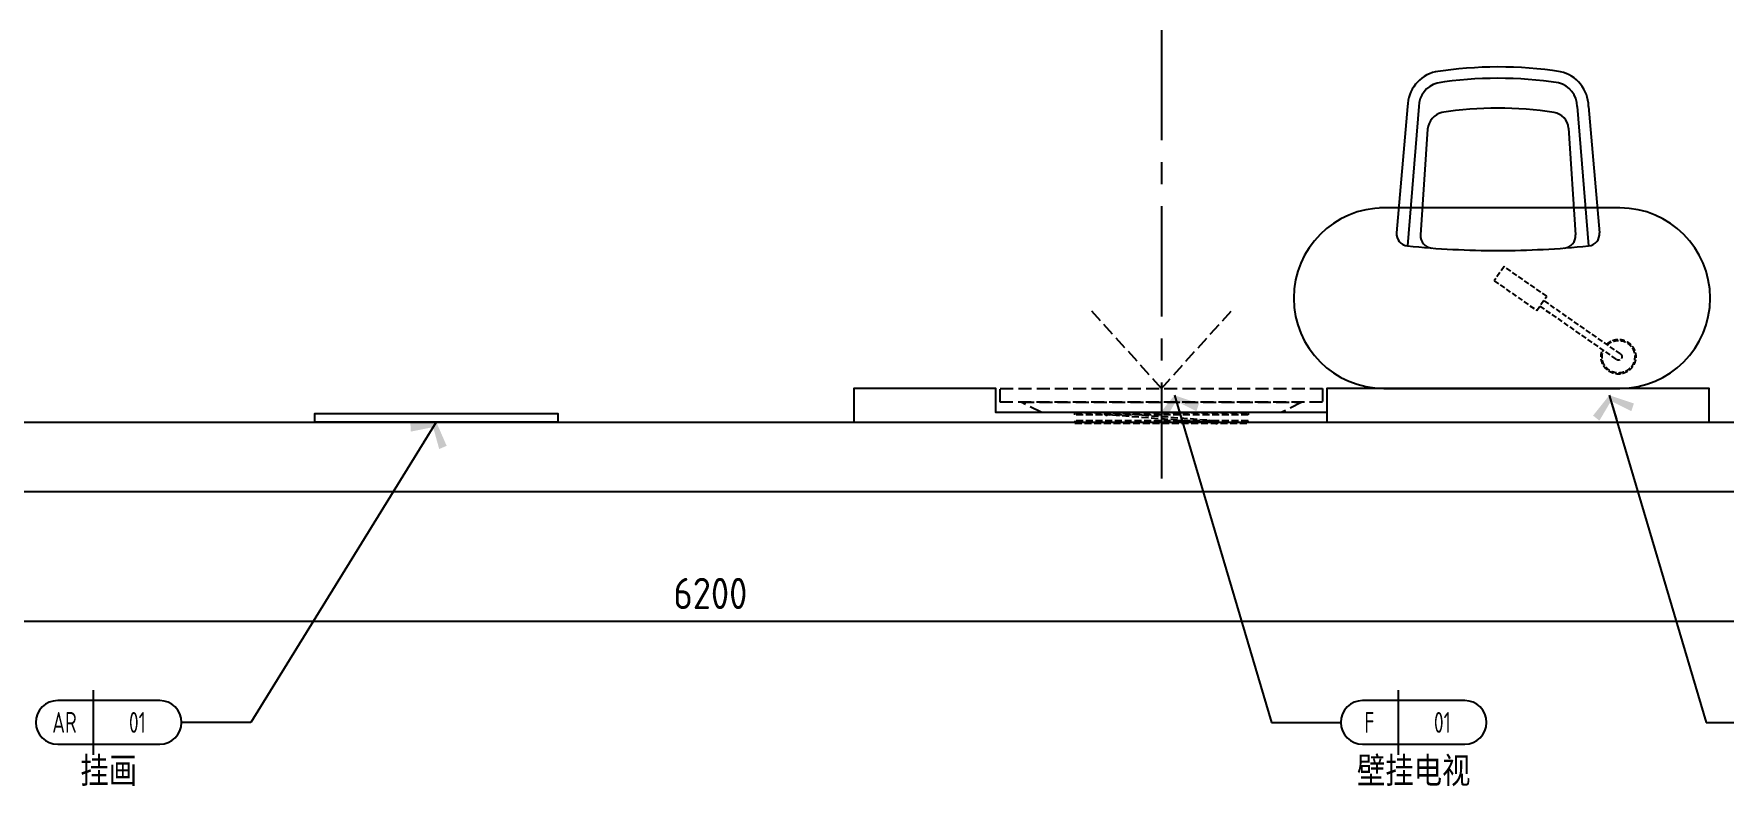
# Model space of a CAD drawing. Extents: x 220391 to 385981, y 332279 to 483868.
# Drawn here: x 248160 to 253031, y 461245 to 463413 of the extents above; entities that cross this region are included whole.
import ezdxf
from ezdxf.enums import TextEntityAlignment as Align

# ---------------------------------------------------------------- set-up
doc = ezdxf.new("R2010")
doc.units = 0
doc.header["$MEASUREMENT"] = 0
doc.linetypes.add('CENTER', pattern=[50.8, 31.75, -6.35, 6.35, -6.35])
doc.linetypes.add('DOM-虚线', pattern=[0.35, 0.25, -0.1])
for name, color, linetype in [('0-索引文字', 50, 'Continuous'), ('2主物线', 197, 'Continuous'), ('3次物线', 19, 'Continuous'), ('EL-造型看线-特细(0.07)-DOM', 8, 'Continuous'), ('F-固定家具(0.25)-DOM', 2, 'Continuous'), ('F-平面灯具(0.15)-DOM', 1, 'Continuous'), ('墙体', 4, 'Continuous')]:
    doc.layers.add(name, color=color, linetype=linetype)
doc.styles.add('DOM-romans.shx', font='dim.shx')
doc.styles.add('st', font='', dxfattribs={"width": 0.7})
doc.styles.get('st').set_extended_font_data('SimSun')
doc.dimstyles.new('DOM_DIM_1 80', dxfattribs={"dimscale": 60, "dimtxt": 1.5, "dimasz": 0.8, "dimexe": 2, "dimexo": 1.5, "dimgap": 0.6, "dimtad": 1, "dimdec": 0, "dimrnd": 5, "dimzin": 12, "dimdsep": 46, "dimtxsty": 'DOM-romans.shx', "dimblk": 'DOM_Dimension_Tick', "dimcen": 0.125, "dimclrd": 44, "dimclre": 44, "dimclrt": 50, "dimadec": 0, "dimazin": 0, "dimtfac": 1, "dimtdec": 0, "dimtix": 1, "dimtmove": 2, "dimatfit": 3, "dimldrblk": 'DOM_Leader_Arrow', "dimfxl": 0, "dimtvp": 1, "dimtolj": 1, "dimtzin": 0, "dimarcsym": 0})

# ---------------------------------------------------------------- blocks, each defined once
blk = doc.blocks.new('A$C487077fa')
at = {"color": 53}
for p, q in [((-415.3, 260.9), (-50.8, 292.3)), ((-414.9, 228.3), (-13.2, 260.7)), ((-414.9, -228.3), (-13.2, -260.7)), ((-415.3, -260.9), (-50.8, -292.3))]:
    blk.add_line(p, q, dxfattribs=at)
at = {"color": 8}
for p, q in [((-352.5, 203), (-44.7, 223.2)), ((-350.1, -203.2), (-44.7, -223.2))]:
    blk.add_line(p, q, dxfattribs=at)
at = {"color": 53}
for centre, radius, start, end in [((-47.8, 257.7), 34.7, 5.8236, 95), ((-414.3, 157.7), 103.2, 90.554, 167.7286), ((-2574.6, 0), 2574.6, 0, 5.8125), ((-414.2, 157.5), 70.8, 90.5361, 165.9625), ((647.6, 0), 1176.5, 171.219, 188.8341), ((647.6, 0), 1143.9, 171.219, 188.8341), ((-2574.6, 0), 2574.6, 354.1875, 0), ((-414.2, -157.5), 103.3, 192.9239, 269.4174), ((-414.1, -157.2), 71, 195.0236, 269.396), ((-47.8, -257.7), 34.7, 265, 354.1764)]:
    blk.add_arc(centre, radius, start, end, dxfattribs=at)
at = {"color": 8}
for centre, radius, start, end in [((-348.8, 153.6), 49.6, 94.2602, 170.8117), ((-41.7, 188.6), 34.7, 4.2583, 95), ((647.6, 0), 1057.7, 171.219, 188.8341), ((-344, -148), 55.5, 195.0078, 263.663), ((-41.7, -188.6), 34.7, 265, 355.7417)]:
    blk.add_arc(centre, radius, start, end, dxfattribs=at)
blk = doc.blocks.new('dfsgdgfaag')
at = {"layer": 'EL-造型看线-特细(0.07)-DOM', "color": 250, "linetype": 'DOM-虚线', "ltscale": 80}
for p, q in [((-158.7, -6), (158.2, -30)), ((-158.2, 0), (158.7, -24))]:
    blk.add_line(p, q, dxfattribs=at)
for points in [[(-250, -6), (250, -6), (250, 0), (-250, 0)], [(250, -30), (-250, -30), (-250, -24), (250, -24)]]:
    blk.add_lwpolyline(points, close=True, dxfattribs=at)
for centre, radius in [((-158.4, -3), 5), ((-158.4, -3), 3), ((158.4, -27), 5), ((158.4, -27), 3)]:
    blk.add_circle(centre, radius, dxfattribs=at)
blk = doc.blocks.new('A$Cb127100c')
at = {"layer": 'F-固定家具(0.25)-DOM', "color": 8, "linetype": 'DOM-虚线', "ltscale": 150}
for q in [(-204.8, 226.9), (204.8, 226.9)]:
    blk.add_line((0, 0), q, dxfattribs=at)
for points in [[(-464.5, 0), (464.5, 0), (464.5, -40), (-464.5, -40)], [(-404.5, -40), (404.5, -40), (344.5, -70), (-344.5, -70)]]:
    blk.add_lwpolyline(points, close=True, dxfattribs=at)
at = {"layer": 'EL-造型看线-特细(0.07)-DOM', "color": 250, "rotation": 180}
blk.add_blockref('dfsgdgfaag', (0, -100), dxfattribs=at)
blk = doc.blocks.new('DOM_Dimension_Tick')
at = {"color": 0, "linetype": 'ByBlock'}
for p, q in [((-1.09, 0), (0, 0)), ((0, 0), (1.09, 0))]:
    blk.add_line(p, q, dxfattribs=at)
at = {"color": 0, "linetype": 'Continuous', "const_width": 0.608}
blk.add_lwpolyline([(-0.61, -0.61), (0.61, 0.61)], dxfattribs=at)
blk = doc.blocks.new('*D686')
at = {"color": 44, "lineweight": -2, "transparency": 16777216}
for p, q in [((247009.9, 462019.5), (247009.9, 461599.5)), ((253209.9, 462019.5), (253209.9, 461599.5)), ((253161.9, 461719.5), (247057.9, 461719.5))]:
    blk.add_line(p, q, dxfattribs=at)
at = {"layer": 'Defpoints', "color": 0, "transparency": 16777216}
for p in [(247009.9, 462294.5, 0), (253209.9, 462294.5, 0), (247009.9, 461719.5)]:
    blk.add_point(p, dxfattribs=at)
at = {"color": 44, "lineweight": -2, "transparency": 16777216, "xscale": 48, "yscale": 48, "zscale": 48, "rotation": 180}
blk.add_blockref('DOM_Dimension_Tick', (247009.9, 461719.5), dxfattribs=at)
at = {"color": 44, "lineweight": -2, "transparency": 16777216, "xscale": 48, "yscale": 48, "zscale": 48}
blk.add_blockref('DOM_Dimension_Tick', (253209.9, 461719.5), dxfattribs=at)
at = {"color": 50, "transparency": 16777216, "insert": (250109.9, 461800.5), "char_height": 90, "attachment_point": 5, "style": 'DOM-romans.shx'}
blk.add_mtext('\\A1;6200', dxfattribs=at)
blk = doc.blocks.new('DOM_Leader_Arrow')
at = {"color": 0, "linetype": 'ByBlock'}
blk.add_line((0, 0), (-1.5, 0), dxfattribs=at)
for points in [[(-1.29, 1), (-0.89, 1.28), (-0.36, 0), (0, 0)], [(-1.29, -1), (-0.89, -1.28), (-0.36, 0), (0, 0)]]:
    blk.add_solid(points, dxfattribs=at)
blk = doc.blocks.new('A$Cfbbf359a')
at = {"layer": 'F-平面灯具(0.15)-DOM', "linetype": 'DOM-虚线', "ltscale": 60}
blk.add_lwpolyline([(-385.4, 166.9), (-244.5, 115.6), (-261.6, 68.6), (-402.5, 119.9)], close=True, dxfattribs=at)
blk.add_lwpolyline([(-249.6, 101.5), (3.4, 9.4, -1), (-3.4, -9.4), (-256.5, 82.7)], format="xyb", close=True, dxfattribs=at)
for radius in [50, 47]:
    blk.add_arc((0, 0), radius, 171.537, 148.463, dxfattribs=at)
blk = doc.blocks.new('DOM-立面家具标注符号-002')
blk.add_line((0, 3.1), (0, -3.1))
at = {"color": 150}
blk.add_lwpolyline([(-3.4, 2.1, 1), (-3.4, -2.1), (6.4, -2.1, 1), (6.4, 2.1)], format="xyb", close=True, dxfattribs=at)
at = {"style": 'st', "width": 0.8, "flags": 4}
blk.add_attdef('ITEM6', text='', height=2.5, dxfattribs=at).set_placement((-6, 0), align=Align.MIDDLE_RIGHT)
at = {"style": 'DOM-romans.shx', "width": 0.8}
for tag, flags, p in [('NUM1', 12, (-2.75, 0)), ('NUM2', 4, (4.25, 0)), ('NUM4', 4, (1.5, -4.6)), ('NUM5', 4, (1.5, -7.6))]:
    blk.add_attdef(tag, text='', height=2, dxfattribs=dict(at, flags=flags)).set_placement(p, align=Align.MIDDLE)
at = {"style": 'st', "width": 0.8, "flags": 4}
blk.add_attdef('NUM3', text='', height=2.5, dxfattribs=at).set_placement((9, 0), align=Align.MIDDLE_LEFT)
blk.add_attdef('NUM7', text='', height=2.5, dxfattribs=at).set_placement((1.5, -10.85), align=Align.MIDDLE_CENTER)
blk = doc.blocks.new('DOM-立面家具标注符号')
blk.add_line((0, 3.1), (0, -3.1))
at = {"color": 150}
blk.add_lwpolyline([(-3.4, 2.1, 1), (-3.4, -2.1), (6.4, -2.1, 1), (6.4, 2.1)], format="xyb", close=True, dxfattribs=at)
at = {"style": 'st', "width": 0.8, "flags": 4}
blk.add_attdef('ITEM5', text='', height=2.5, dxfattribs=at).set_placement((-6, 0), align=Align.MIDDLE_RIGHT)
at = {"style": 'DOM-romans.shx', "width": 0.8}
for tag, flags, p in [('NUM1', 12, (-2.75, 0)), ('NUM2', 4, (4.25, 0)), ('NUM4', 4, (1.5, -4.6))]:
    blk.add_attdef(tag, text='', height=2, dxfattribs=dict(at, flags=flags)).set_placement(p, align=Align.MIDDLE)
at = {"style": 'st', "width": 0.8, "flags": 4}
blk.add_attdef('NUM3', text='', height=2.5, dxfattribs=at).set_placement((9, 0), align=Align.MIDDLE_LEFT)
blk.add_attdef('NUM6', text='', height=2.5, dxfattribs=at).set_placement((1.5, -8.35), align=Align.MIDDLE_CENTER)

msp = doc.modelspace()

# ---------------------------------------------------------------- linework, layer by layer
at = {"color": 8, "linetype": 'CENTER', "ltscale": 10}
msp.add_line((251409.8, 465964.2, 0), (251409.8, 462131.3, 0), dxfattribs=at)
at = {"color": 1, "elevation": 0}
msp.add_lwpolyline([(251886.1, 462321.5), (250932.4, 462321.5), (250932.4, 462391.5), (250523.5, 462391.5), (250523.5, 462294.5), (252987.9, 462294.5), (252987.9, 462391.5), (251886.1, 462391.5), (251886.1, 462294.5)], dxfattribs=at)
at = {"layer": '2主物线', "color": 2}
for p, q in [((252731, 462911.5, 0), (252038.4, 462911.5, 0)), ((252051, 462391.5, 0), (252731, 462391.5, 0))]:
    msp.add_line(p, q, dxfattribs=at)
for centre, start, end in [((252051, 462651.5, 0), 90, 270), ((252731, 462651.5, 0), 270, 90)]:
    msp.add_arc(centre, 260, start, end, dxfattribs=at)
at = {"layer": '3次物线', "color": 1, "elevation": 0}
msp.add_lwpolyline([(248969.9, 462294.5), (248969.9, 462319.5), (249669.9, 462319.5), (249669.9, 462294.5)], close=True, dxfattribs=at)
at = {"layer": '墙体'}
for p, q in [((247009.9, 462294.5, 0), (253209.9, 462294.5, 0)), ((246829.9, 462094.5, 0), (253389.9, 462094.5, 0))]:
    msp.add_line(p, q, dxfattribs=at)

# ---------------------------------------------------------------- block references
at = {"color": 4, "rotation": 270}
msp.add_blockref('A$C487077fa', (252379.7, 462788.8, 0), dxfattribs=at)
at = {"color": 4, "xscale": -1, "rotation": 125.1393200625526}
msp.add_blockref('A$Cfbbf359a', (252726.7, 462482.7, 0), dxfattribs=at)
at = {"color": 1}
msp.add_blockref('A$Cb127100c', (251409.8, 462391.5, 0), dxfattribs=at)
at = {"layer": '0-索引文字'}
ref = msp.add_blockref('DOM-立面家具标注符号', (248330.8, 461428.8, 0), dxfattribs=dict(at, xscale=30, yscale=30, zscale=30))
ref.add_attrib('NUM1', 'AR', dxfattribs={"layer": '0', "height": 60, "style": 'DOM-romans.shx', "width": 0.8}).set_placement((248248.3, 461428.8, 0), align=Align.MIDDLE)
ref.add_attrib('NUM2', '01', dxfattribs={"layer": '0', "height": 60, "style": 'DOM-romans.shx', "width": 0.8}).set_placement((248458.3, 461428.8, 0), align=Align.MIDDLE)
ref.add_attrib('NUM6', '挂画', dxfattribs={"layer": '0', "height": 75, "style": 'st', "width": 0.8}).set_placement((248375.8, 461290.8, 0), align=Align.MIDDLE_CENTER)
ref = msp.add_blockref('DOM-立面家具标注符号-002', (252091.6, 461428.8, 0), dxfattribs=dict(at, xscale=30, yscale=30, zscale=30))
ref.add_attrib('NUM1', 'F', dxfattribs={"layer": '0', "height": 60, "style": 'DOM-romans.shx', "width": 0.8}).set_placement((252009.1, 461428.8, 0), align=Align.MIDDLE)
ref.add_attrib('NUM2', '01', dxfattribs={"layer": '0', "height": 60, "style": 'DOM-romans.shx', "width": 0.8}).set_placement((252219.1, 461428.8, 0), align=Align.MIDDLE)
ref.add_attrib('NUM7', '壁挂电视', dxfattribs={"layer": '0', "height": 75, "style": 'st', "width": 0.8}).set_placement((252136.6, 461290.8, 0), align=Align.MIDDLE_CENTER)

# ---------------------------------------------------------------- dimensions: what is measured, and where the dimension line sits
at = {"color": 4}
dim = msp.add_linear_dim(base=(247009.9, 461719.5), p1=(253209.9, 462294.5, 0), p2=(247009.9, 462294.5, 0), dimstyle='DOM_DIM_1 80', dxfattribs=at)
dim.commit()
dim.dimension.update_dxf_attribs({"geometry": '*D686', "text_midpoint": (250109.9, 461800.5)})

# ---------------------------------------------------------------- leaders
for points in [[(251447, 462371.5, 0), (251726.6, 461428.8, 0), (251926.6, 461428.8, 0)], [(252700.3, 462371.5, 0), (252979.9, 461428.8, 0), (253179.9, 461428.8, 0)], [(249319.9, 462294.5, 0), (248785.8, 461428.8, 0), (248585.8, 461428.8, 0)]]:
    msp.add_leader(points, dimstyle='DOM_DIM_1 80', override={"dimgap": 0.6, "dimtad": 0}, dxfattribs=at)

doc.saveas('drawing.dxf')
